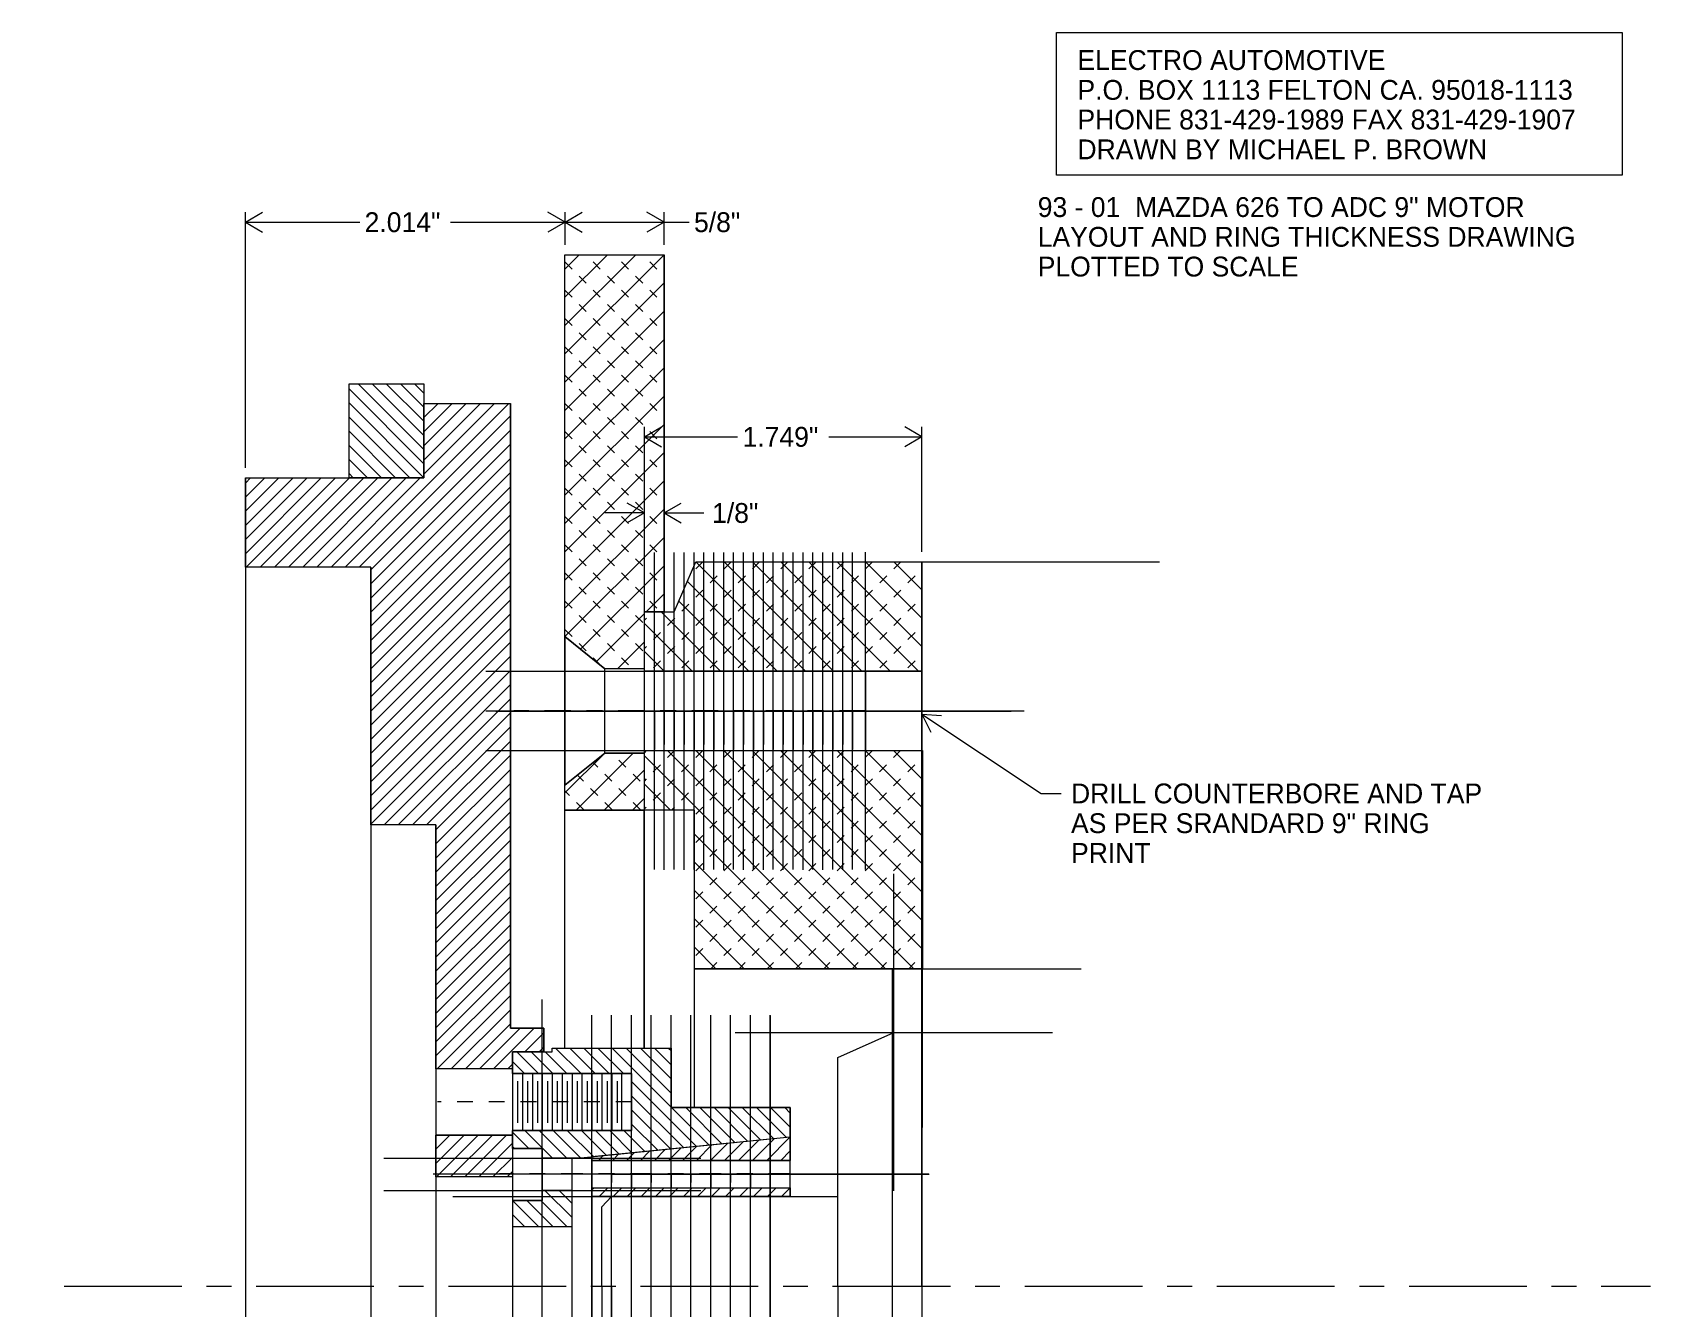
# Model space of a CAD drawing. Header units: inches. Extents: x 0 to 20, y 0 to 20.5.
# Drawn here: x 9.81 to 20.01, y 12.45 to 20.49 of the extents above; entities that cross this region are included whole.
import ezdxf

# ---------------------------------------------------------------- set-up
doc = ezdxf.new("R2010")
doc.units = ezdxf.units.IN
doc.header["$MEASUREMENT"] = 0
doc.header["$PDMODE"] = 2
doc.header["$PDSIZE"] = -2
doc.linetypes.add('CENTERD', pattern=[0.4844, 0.2969, -0.0625, 0.0625, -0.0625])
for name, color, linetype in [('ADC9', 7, 'Continuous'), ('BUSHING', 7, 'Continuous'), ('CNTRLINE', 7, 'Continuous'), ('DIMEN', 7, 'Continuous'), ('HUB', 7, 'Continuous'), ('PARTS', 7, 'Continuous'), ('PLATE', 7, 'Continuous'), ('RING9IN', 7, 'Continuous')]:
    doc.layers.add(name, color=color, linetype=linetype)
doc.styles.add('ENGINEER', font='', dxfattribs={"height": 0.125})
doc.styles.get('ENGINEER').set_extended_font_data('ENGINEER')
doc.dimstyles.new('DimStyle1', dxfattribs={"dimtxt": 0.125, "dimasz": 0.125, "dimexe": 0.063, "dimexo": 0.063, "dimgap": 0.063, "dimtad": 0, "dimtih": 1, "dimtoh": 1, "dimdec": 3, "dimzin": 4, "dimdsep": 46, "dimtxsty": 'ENGINEER', "dimcen": 0.09, "dimclrd": 93, "dimclre": 93, "dimclrt": 93, "dimadec": 3, "dimazin": 1, "dimtp": 0.002, "dimtfac": 1, "dimtdec": 4, "dimtofl": 0, "dimtmove": 0, "dimatfit": 3, "dimfxl": 0, "dimtolj": 1, "dimtzin": 0, "dimarcsym": 0})
doc.dimstyles.new('DimStyle2', dxfattribs={"dimtxt": 0.125, "dimasz": 0.125, "dimexe": 0.063, "dimexo": 0.063, "dimgap": 0.063, "dimtad": 0, "dimtih": 1, "dimtoh": 1, "dimzin": 4, "dimdsep": 46, "dimlunit": 5, "dimtxsty": 'ENGINEER', "dimcen": 0.09, "dimclrd": 93, "dimclre": 93, "dimclrt": 93, "dimazin": 1, "dimtp": 0.002, "dimtfac": 1, "dimtdec": 4, "dimtofl": 0, "dimtmove": 0, "dimatfit": 3, "dimfxl": 0, "dimtolj": 1, "dimtzin": 0, "dimarcsym": 0})

# ---------------------------------------------------------------- blocks, each defined once
blk = doc.blocks.new('LABEL')
at = {"layer": 'PARTS', "color": 93, "linetype": 'Continuous', "lineweight": 5}
for p, q in [((0, 0), (3.566, 0)), ((0, -0.9), (0, 0)), ((3.566, 0), (3.566, -0.9)), ((3.566, -0.9), (0, -0.9))]:
    blk.add_line(p, q, dxfattribs=at)
at = {"layer": 'PARTS', "color": 93, "linetype": 'Continuous', "lineweight": 5, "style": 'ENGINEER'}
for s, p in [('ELECTRO AUTOMOTIVE', (0.133, -0.237)), ('P.O. BOX 1113 FELTON CA. 95018-1113', (0.133, -0.425)), ('PHONE 831-429-1989 FAX 831-429-1907', (0.133, -0.612)), ('DRAWN BY MICHAEL P. BROWN', (0.133, -0.8))]:
    blk.add_text(s, height=0.125, dxfattribs=at).set_placement(p)
blk = doc.blocks.new('_D1')
at = {"layer": 'DIMEN', "color": 93, "linetype": 'Continuous', "lineweight": 0}
for p, q in [((11.149, 17.747), (11.149, 19.359)), ((11.149, 19.296), (11.257, 19.358)), ((11.149, 19.296), (11.257, 19.233)), ((11.149, 19.296), (11.869, 19.296)), ((12.442, 19.296), (13.163, 19.296)), ((13.163, 19.296), (13.054, 19.358)), ((13.163, 19.296), (13.054, 19.233)), ((13.163, 19.153), (13.163, 19.359))]:
    blk.add_line(p, q, dxfattribs=at)
at = {"layer": 'DIMEN', "color": 93, "linetype": 'Continuous', "lineweight": 0, "style": 'ENGINEER'}
blk.add_text('2.014"', height=0.125, dxfattribs=at).set_placement((11.9, 19.233))
blk = doc.blocks.new('_D2')
at = {"layer": 'DIMEN', "color": 93, "linetype": 'Continuous', "lineweight": 0}
for p, q in [((13.664, 16.903), (13.664, 18.006)), ((13.664, 17.943), (13.772, 18.005)), ((15.412, 17.943), (15.304, 18.005)), ((15.412, 17.218), (15.412, 18.006)), ((13.664, 17.943), (13.772, 17.88)), ((13.664, 17.943), (14.251, 17.943)), ((14.825, 17.943), (15.412, 17.943)), ((15.412, 17.943), (15.304, 17.88))]:
    blk.add_line(p, q, dxfattribs=at)
at = {"layer": 'DIMEN', "color": 93, "linetype": 'Continuous', "lineweight": 0, "style": 'ENGINEER'}
blk.add_text('1.749"', height=0.125, dxfattribs=at).set_placement((14.282, 17.88))
blk = doc.blocks.new('_D3')
at = {"layer": 'DIMEN', "color": 93, "linetype": 'Continuous', "lineweight": 0}
for p, q in [((13.163, 19.153), (13.163, 19.359)), ((13.163, 19.296), (13.271, 19.358)), ((13.163, 19.296), (13.271, 19.233)), ((13.163, 19.296), (13.945, 19.296)), ((13.788, 19.296), (13.679, 19.358)), ((13.788, 19.296), (13.679, 19.233)), ((13.788, 19.153), (13.788, 19.359))]:
    blk.add_line(p, q, dxfattribs=at)
at = {"layer": 'DIMEN', "color": 93, "linetype": 'Continuous', "lineweight": 0, "style": 'ENGINEER'}
blk.add_text('5/8"', height=0.125, dxfattribs=at).set_placement((13.976, 19.233))
blk = doc.blocks.new('_D4')
at = {"layer": 'DIMEN', "color": 93, "linetype": 'Continuous', "lineweight": 0}
for p, q in [((13.663, 17.463), (13.413, 17.463)), ((13.663, 17.463), (13.554, 17.525)), ((13.663, 17.463), (13.554, 17.4)), ((13.663, 16.903), (13.663, 17.526)), ((13.788, 16.903), (13.788, 17.526)), ((13.788, 17.463), (13.896, 17.525)), ((13.788, 17.463), (13.896, 17.4)), ((13.788, 17.463), (14.038, 17.463))]:
    blk.add_line(p, q, dxfattribs=at)
at = {"layer": 'DIMEN', "color": 93, "linetype": 'Continuous', "lineweight": 0, "style": 'ENGINEER'}
blk.add_text('1/8"', height=0.125, dxfattribs=at).set_placement((14.09, 17.4))

msp = doc.modelspace()

# ---------------------------------------------------------------- linework, layer by layer
at = {"layer": 'ADC9', "color": 93, "linetype": 'Continuous', "lineweight": 5}
for p, q in [((15.4122, 12.5901), (15.4122, 17.1551)), ((15.4122, 17.1551), (16.9103, 17.1551)), ((15.4122, 17.1551), (15.4122, 12.5901)), ((15.4165, 14.5901), (15.2255, 14.5901)), ((15.2255, 14.5901), (15.2255, 10.5901)), ((14.8835, 14.0301), (15.2355, 14.189)), ((14.8835, 12.5901), (14.8835, 14.0301)), ((13.3955, 13.09), (13.4555, 13.1538)), ((13.3955, 12.5901), (13.3955, 13.09)), ((13.4555, 13.1538), (14.8835, 13.1538)), ((13.4555, 12.5913), (13.4555, 13.1538)), ((13.3955, 12.5901), (13.3955, 12.0901)), ((13.4555, 12.5913), (13.4555, 12.0288)), ((14.8835, 12.5901), (14.8835, 11.1501)), ((15.4122, 12.5901), (15.4122, 8.0251))]:
    msp.add_line(p, q, dxfattribs=at)
at = {"layer": 'ADC9', "color": 93, "linetype": 'Continuous', "lineweight": 0}
for p in [(15.4165, 14.5901), (15.2355, 14.189), (13.4555, 13.1538)]:
    msp.add_point(p, dxfattribs=at)
at = {"layer": 'BUSHING', "color": 93, "linetype": 'Continuous', "lineweight": 5}
for p, q in [((13.3325, 13.4054), (14.5825, 13.5304)), ((14.5825, 13.1553), (14.5825, 13.5304)), ((13.3325, 13.4054), (13.3325, 12.5929)), ((13.3325, 13.3819), (14.5825, 13.3819)), ((13.3325, 13.21), (14.5825, 13.21)), ((13.3325, 13.1553), (14.5825, 13.1553)), ((13.3325, 12.5929), (13.3325, 11.7804))]:
    msp.add_line(p, q, dxfattribs=at)
at = {"layer": 'BUSHING', "color": 93, "linetype": 'Continuous', "lineweight": 0}
for p, q in [((13.9038, 13.3819), (13.9933, 13.4714)), ((13.9921, 13.3819), (14.0915, 13.4813)), ((14.0805, 13.3819), (14.1897, 13.4911)), ((14.1689, 13.3819), (14.2879, 13.5009)), ((14.2573, 13.3819), (14.3861, 13.5107)), ((14.3457, 13.3819), (14.4843, 13.5205)), ((14.4341, 13.3819), (14.5825, 13.5304)), ((13.3734, 13.3819), (13.404, 13.4125)), ((13.4618, 13.3819), (13.5022, 13.4223)), ((13.5502, 13.3819), (13.6004, 13.4321)), ((13.6386, 13.3819), (13.6986, 13.442)), ((13.727, 13.3819), (13.7969, 13.4518)), ((13.8154, 13.3819), (13.8951, 13.4616)), ((14.5225, 13.3819), (14.5825, 13.442)), ((13.3325, 13.1975), (13.3451, 13.21)), ((13.3788, 13.1553), (13.4335, 13.21)), ((13.4672, 13.1553), (13.5219, 13.21)), ((13.5556, 13.1553), (13.6103, 13.21)), ((13.644, 13.1553), (13.6986, 13.21)), ((13.7324, 13.1553), (13.787, 13.21)), ((13.8208, 13.1553), (13.8754, 13.21)), ((13.9091, 13.1553), (13.9638, 13.21)), ((13.9975, 13.1553), (14.0522, 13.21)), ((14.0859, 13.1553), (14.1406, 13.21)), ((14.1743, 13.1553), (14.229, 13.21)), ((14.2627, 13.1553), (14.3174, 13.21)), ((14.3511, 13.1553), (14.4058, 13.21)), ((14.4395, 13.1553), (14.4941, 13.21)), ((14.5279, 13.1553), (14.5825, 13.21))]:
    msp.add_line(p, q, dxfattribs=at)
at = {"layer": 'BUSHING', "color": 93, "linetype": 'CENTERD', "lineweight": 5, "ltscale": 0.021596}
for p, q in [((13.5814, 13.2969), (13.5814, 13.3833)), ((13.8314, 13.2969), (13.8314, 13.3833)), ((14.0814, 13.2969), (14.0814, 13.3833)), ((14.3314, 13.2969), (14.3314, 13.3833))]:
    msp.add_line(p, q, dxfattribs=at)
at = {"layer": 'BUSHING', "color": 93, "linetype": 'CENTERD', "lineweight": 5, "ltscale": 0.458249}
msp.add_line((14.5825, 13.2969), (12.7495, 13.2969), dxfattribs=at)
at = {"layer": 'BUSHING', "color": 93, "linetype": 'CENTERD', "lineweight": 5, "ltscale": 0.013675}
for p, q in [((13.4564, 13.2969), (13.4564, 13.3516)), ((13.4564, 13.2969), (13.4564, 13.2422)), ((13.7064, 13.2969), (13.7064, 13.3516)), ((13.7064, 13.2969), (13.7064, 13.2422)), ((13.9564, 13.2969), (13.9564, 13.3516)), ((13.9564, 13.2969), (13.9564, 13.2422)), ((14.2064, 13.2969), (14.2064, 13.3516)), ((14.2064, 13.2969), (14.2064, 13.2422)), ((14.4564, 13.2969), (14.4564, 13.3516)), ((14.4564, 13.2969), (14.4564, 13.2422))]:
    msp.add_line(p, q, dxfattribs=at)
at = {"layer": 'BUSHING', "color": 93, "linetype": 'CENTERD', "lineweight": 5, "ltscale": 0.021597}
for p, q in [((13.5814, 13.2969), (13.5814, 13.2105)), ((13.8314, 13.2969), (13.8314, 13.2105)), ((14.0814, 13.2969), (14.0814, 13.2105)), ((14.3314, 13.2969), (14.3314, 13.2105))]:
    msp.add_line(p, q, dxfattribs=at)
at = {"layer": 'BUSHING', "color": 93, "linetype": 'Continuous', "lineweight": 0}
for p in [(13.3314, 13.2969), (13.4564, 13.2969), (13.5814, 13.2969), (13.5814, 13.2969), (13.7064, 13.2969), (13.7064, 13.2969), (13.8314, 13.2969), (13.8314, 13.2969), (13.8314, 13.2969), (13.9564, 13.2969), (14.0814, 13.2969), (14.0814, 13.2969), (14.2064, 13.2969), (14.3314, 13.2969), (14.3314, 13.2969), (14.4564, 13.2969), (14.4579, 13.296), (14.4579, 13.296), (14.4579, 13.296), (14.4579, 13.296)]:
    msp.add_point(p, dxfattribs=at)
at = {"layer": 'CNTRLINE', "color": 93, "linetype": 'Continuous', "lineweight": 5}
for p, q in [((13.3325, 13.4054), (14.5825, 13.5304)), ((14.5825, 13.5304), (14.5825, 13.3819)), ((13.3325, 13.3819), (13.3325, 13.4054)), ((14.5825, 13.3819), (13.3325, 13.3819)), ((13.3325, 13.1553), (13.3325, 13.21)), ((13.3325, 13.21), (14.5825, 13.21)), ((14.5825, 13.21), (14.5825, 13.1553)), ((14.5825, 13.1553), (13.3325, 13.1553))]:
    msp.add_line(p, q, dxfattribs=at)
at = {"layer": 'CNTRLINE', "color": 93, "linetype": 'CENTERD', "lineweight": 0, "ltscale": 2.5}
msp.add_line((10.0057, 12.5901), (20.0057, 12.5901), dxfattribs=at)
at = {"layer": 'DIMEN', "color": 93, "linetype": 'Continuous', "lineweight": 0}
for p, q in [((15.4122, 16.1937), (16.1644, 15.6949)), ((15.4122, 16.1937), (15.537, 16.186)), ((15.4122, 16.1937), (15.4679, 16.0818)), ((16.1644, 15.6949), (16.2894, 15.6949))]:
    msp.add_line(p, q, dxfattribs=at)
at = {"layer": 'HUB', "color": 93, "linetype": 'Continuous', "lineweight": 0}
for p, q in [((13.0825, 14.0666), (13.0825, 14.0901)), ((13.0825, 14.0901), (13.8325, 14.0901)), ((13.0825, 14.0666), (13.0825, 14.0901)), ((13.0825, 14.0901), (13.8325, 14.0901)), ((13.1034, 14.0901), (13.2639, 13.9296)), ((13.1925, 14.0901), (13.353, 13.9296)), ((13.2816, 14.0901), (13.4421, 13.9296)), ((13.3707, 14.0901), (13.5312, 13.9296)), ((13.4598, 14.0901), (13.8325, 13.7173)), ((13.5489, 14.0901), (13.8325, 13.8064)), ((13.638, 14.0901), (13.8325, 13.8955)), ((13.7271, 14.0901), (13.8325, 13.9846)), ((13.8162, 14.0901), (13.8325, 14.0737)), ((13.8325, 13.7151), (13.8325, 14.0901)), ((13.8325, 14.0901), (13.8325, 13.7151)), ((12.8325, 14.0666), (12.8325, 11.1136)), ((12.8325, 14.0666), (13.0825, 14.0666)), ((12.8325, 13.9296), (12.8325, 14.0666)), ((12.8325, 14.0666), (13.0825, 14.0666)), ((12.8325, 14.0046), (12.9075, 13.9296)), ((12.8596, 14.0666), (12.9966, 13.9296)), ((12.9487, 14.0666), (13.0857, 13.9296)), ((13.0378, 14.0666), (13.1748, 13.9296)), ((12.8325, 13.9296), (13.5825, 13.9296)), ((13.5825, 13.9296), (12.8325, 13.9296)), ((12.8635, 13.8805), (12.8635, 13.6197)), ((12.895, 13.9296), (12.895, 13.5706)), ((12.9263, 13.8805), (12.9263, 13.6197)), ((12.9575, 13.9296), (12.9575, 13.5706)), ((12.989, 13.8805), (12.989, 13.6197)), ((13.02, 13.9296), (13.02, 13.5706)), ((13.0518, 13.8805), (13.0518, 13.6197)), ((13.0825, 13.9296), (13.0825, 13.5706)), ((13.1145, 13.8805), (13.1145, 13.6197)), ((13.145, 13.9296), (13.145, 13.5706)), ((13.1773, 13.8805), (13.1773, 13.6197)), ((13.2075, 13.9296), (13.2075, 13.5706)), ((13.24, 13.8805), (13.24, 13.6197)), ((13.27, 13.9296), (13.27, 13.5706)), ((13.3028, 13.8805), (13.3028, 13.6197)), ((13.3325, 13.9296), (13.3325, 13.5706)), ((13.3655, 13.8805), (13.3655, 13.6197)), ((13.395, 13.9296), (13.395, 13.5706)), ((13.4283, 13.8805), (13.4283, 13.6197)), ((13.4575, 13.9296), (13.4575, 13.5706)), ((13.491, 13.8805), (13.491, 13.6197)), ((13.52, 13.9296), (13.52, 13.5706)), ((13.5825, 13.9296), (13.5825, 13.5706)), ((13.5825, 13.5706), (13.5825, 13.9296)), ((13.5825, 13.8782), (13.9922, 13.4685)), ((13.5825, 13.7891), (13.9112, 13.4604)), ((13.5825, 13.7), (13.8302, 13.4523)), ((14.5825, 13.7151), (13.8325, 13.7151)), ((13.8325, 13.7151), (14.5825, 13.7151)), ((13.8348, 13.7151), (14.0732, 13.4766)), ((13.9239, 13.7151), (14.1542, 13.4847)), ((14.013, 13.7151), (14.2352, 13.4928)), ((14.1021, 13.7151), (14.3162, 13.5009)), ((14.1912, 13.7151), (14.3972, 13.509)), ((14.2803, 13.7151), (14.4782, 13.5171)), ((14.3694, 13.7151), (14.5592, 13.5252)), ((14.4585, 13.7151), (14.5825, 13.591)), ((14.5476, 13.7151), (14.5825, 13.6801)), ((14.5825, 13.5276), (14.5825, 13.7151)), ((14.5825, 13.7151), (14.5825, 13.5276)), ((13.5825, 13.5706), (12.8325, 13.5706)), ((12.8325, 13.4571), (12.8325, 13.5706)), ((12.8325, 13.5706), (13.5825, 13.5706)), ((12.9101, 13.5706), (13.0851, 13.3956)), ((12.9992, 13.5706), (13.1742, 13.3956)), ((13.0883, 13.5706), (13.2633, 13.3956)), ((13.1774, 13.5706), (13.3443, 13.4037)), ((13.2665, 13.5706), (13.4253, 13.4118)), ((13.3556, 13.5706), (13.5063, 13.4199)), ((13.4447, 13.5706), (13.5872, 13.428)), ((13.5338, 13.5706), (13.6682, 13.4361)), ((13.5825, 13.611), (13.7492, 13.4442)), ((12.8325, 13.5591), (12.9345, 13.4571)), ((12.8325, 13.47), (12.8455, 13.4571)), ((14.5825, 13.5276), (13.2633, 13.3956)), ((14.5825, 13.5276), (13.2633, 13.3956)), ((13.02, 13.4571), (12.8325, 13.4571)), ((13.02, 13.3956), (13.02, 13.4571)), ((13.2633, 13.3956), (13.02, 13.3956)), ((13.2075, 11.7901), (13.2075, 13.3956)), ((13.2075, 13.1925), (13.02, 13.1925)), ((13.02, 13.1925), (13.02, 13.1291)), ((13.0363, 13.1925), (13.2075, 13.0214)), ((13.1254, 13.1925), (13.2075, 13.1105)), ((13.2075, 12.9651), (13.2075, 13.1925)), ((12.8325, 13.1291), (12.8325, 12.9651)), ((13.02, 13.1291), (12.8325, 13.1291)), ((12.8325, 13.1291), (12.9965, 12.9651)), ((12.9216, 13.1291), (13.0856, 12.9651)), ((13.0107, 13.1291), (13.1747, 12.9651)), ((12.8325, 13.04), (12.9074, 12.9651)), ((12.8325, 12.9651), (13.2075, 12.9651)), ((12.8325, 12.9651), (13.2075, 12.9651))]:
    msp.add_line(p, q, dxfattribs=at)
at = {"layer": 'HUB', "color": 93, "linetype": 'CENTERD', "lineweight": 0, "ltscale": 0.305782}
msp.add_line((13.5825, 13.7501), (12.3594, 13.7501), dxfattribs=at)
at = {"layer": 'HUB', "color": 93, "linetype": 'Continuous', "lineweight": 5}
for p, q in [((12.8325, 13.4571), (13.02, 13.4571)), ((13.02, 13.4571), (13.02, 13.1301)), ((13.02, 13.3956), (13.2633, 13.3956)), ((13.02, 13.1925), (13.2075, 13.1925)), ((12.8325, 13.1291), (13.02, 13.1291))]:
    msp.add_line(p, q, dxfattribs=at)
at = {"layer": 'HUB', "color": 93, "linetype": 'Continuous', "lineweight": 0}
for p in [(13.02, 13.3956), (13.02, 13.1925)]:
    msp.add_point(p, dxfattribs=at)
at = {"layer": 'PARTS', "color": 93, "linetype": 'Continuous', "lineweight": 0}
for p, q in [((11.8015, 17.6841), (11.8015, 18.2776)), ((11.8015, 18.2776), (12.2735, 18.2776)), ((11.8015, 17.6841), (11.8015, 18.2776)), ((11.8015, 18.2776), (12.2735, 18.2776)), ((11.8582, 18.2776), (12.2735, 17.8623)), ((11.9473, 18.2776), (12.2735, 17.9514)), ((12.0364, 18.2776), (12.2735, 18.0405)), ((12.1255, 18.2776), (12.2735, 18.1295)), ((12.2146, 18.2776), (12.2735, 18.2186)), ((12.2735, 18.2776), (12.2735, 17.6841)), ((12.2735, 18.2776), (12.2735, 17.6841)), ((11.8015, 18.2452), (12.2735, 17.7732)), ((11.7771, 17.1216), (12.8081, 18.1526)), ((11.8015, 18.1561), (12.2735, 17.6841)), ((11.8015, 18.067), (12.1844, 17.6841)), ((11.8662, 17.1216), (12.8185, 18.0739)), ((12.2735, 18.1526), (12.8185, 18.1526)), ((12.2735, 18.1526), (12.8185, 18.1526)), ((12.2735, 17.6841), (12.2735, 18.1526)), ((12.2735, 17.7071), (12.719, 18.1526)), ((12.2735, 17.7962), (12.6299, 18.1526)), ((12.2735, 17.8853), (12.5408, 18.1526)), ((12.2735, 17.9744), (12.4517, 18.1526)), ((12.2735, 18.0635), (12.3626, 18.1526)), ((12.8185, 14.2151), (12.8185, 18.1526)), ((12.8185, 18.1526), (12.8185, 14.2151)), ((11.8015, 17.9779), (12.0953, 17.6841)), ((11.9385, 17.1048), (12.8185, 17.9848)), ((11.8015, 17.8888), (12.0062, 17.6841)), ((11.9385, 17.0157), (12.8185, 17.8957)), ((11.8015, 17.7997), (11.9171, 17.6841)), ((11.9385, 16.9266), (12.8185, 17.8066)), ((11.1485, 17.6841), (11.1485, 7.4961)), ((11.1485, 17.6841), (11.8015, 17.6841)), ((11.1485, 17.1216), (11.1485, 17.6841)), ((11.1485, 17.6841), (12.2735, 17.6841)), ((11.1485, 17.2058), (11.6268, 17.6841)), ((11.1485, 17.2949), (11.5377, 17.6841)), ((11.1485, 17.384), (11.4486, 17.6841)), ((11.1485, 17.473), (11.3596, 17.6841)), ((11.1485, 17.5621), (11.2705, 17.6841)), ((11.1485, 17.6512), (11.1814, 17.6841)), ((11.1534, 17.1216), (11.7159, 17.6841)), ((11.2425, 17.1216), (11.805, 17.6841)), ((11.3316, 17.1216), (11.8941, 17.6841)), ((11.4207, 17.1216), (11.9832, 17.6841)), ((11.5098, 17.1216), (12.0723, 17.6841)), ((11.5989, 17.1216), (12.1614, 17.6841)), ((11.688, 17.1216), (12.2505, 17.6841)), ((11.8015, 17.7106), (11.8281, 17.6841)), ((11.8015, 17.6841), (12.2735, 17.6841)), ((12.2735, 17.6841), (11.8015, 17.6841)), ((11.9385, 16.8375), (12.8185, 17.7175)), ((11.9385, 16.7484), (12.8185, 17.6284)), ((11.9385, 16.6593), (12.8185, 17.5393)), ((11.9385, 16.5702), (12.8185, 17.4502)), ((11.9385, 16.4811), (12.8185, 17.3611)), ((11.9385, 16.392), (12.8185, 17.272)), ((11.9385, 16.3029), (12.8185, 17.1829)), ((11.9385, 17.1216), (11.1485, 17.1216)), ((11.9385, 17.1216), (11.1485, 17.1216)), ((11.9385, 17.1216), (11.9385, 8.0586)), ((11.9385, 15.4966), (11.9385, 17.1216)), ((11.9385, 16.2139), (12.8185, 17.0939)), ((11.9385, 16.1248), (12.8185, 17.0048)), ((11.9385, 16.0357), (12.8185, 16.9157)), ((11.9385, 15.9466), (12.8185, 16.8266)), ((11.9385, 15.8575), (12.8185, 16.7375)), ((11.9385, 15.7684), (12.8185, 16.6484)), ((11.9385, 15.6793), (12.8185, 16.5593)), ((11.9385, 15.5902), (12.8185, 16.4702)), ((11.9385, 15.5011), (12.8185, 16.3811)), ((12.0231, 15.4966), (12.8185, 16.292)), ((12.1122, 15.4966), (12.8185, 16.2029)), ((12.2013, 15.4966), (12.8185, 16.1138)), ((12.2904, 15.4966), (12.8185, 16.0247)), ((12.3485, 15.4656), (12.8185, 15.9356)), ((12.3485, 15.3765), (12.8185, 15.8465)), ((12.3485, 15.2874), (12.8185, 15.7574)), ((12.3485, 15.1983), (12.8185, 15.6683)), ((12.3485, 15.1092), (12.8185, 15.5792)), ((12.3485, 15.4966), (11.9385, 15.4966)), ((12.3485, 15.4966), (11.9385, 15.4966)), ((12.3485, 15.4966), (12.3485, 9.6836)), ((12.3485, 13.9591), (12.3485, 15.4966)), ((12.3485, 15.0201), (12.8185, 15.4901)), ((12.3485, 14.931), (12.8185, 15.401)), ((12.3485, 14.8419), (12.8185, 15.3119)), ((12.3485, 14.7528), (12.8185, 15.2228)), ((12.3485, 14.6638), (12.8185, 15.1338)), ((12.3485, 14.5747), (12.8185, 15.0447)), ((12.3485, 14.4856), (12.8185, 14.9556)), ((12.3485, 14.3965), (12.8185, 14.8665)), ((12.3485, 14.3074), (12.8185, 14.7774)), ((12.3485, 14.2183), (12.8185, 14.6883)), ((12.3485, 14.1292), (12.8185, 14.5992)), ((12.3485, 14.0401), (12.8185, 14.5101)), ((12.3566, 13.9591), (12.8185, 14.421)), ((12.4457, 13.9591), (12.8185, 14.3319)), ((12.5348, 13.9591), (12.8185, 14.2428)), ((12.6239, 13.9591), (12.8799, 14.2151)), ((12.713, 13.9591), (12.969, 14.2151)), ((13.0285, 14.2151), (12.8185, 14.2151)), ((12.8185, 14.2151), (13.0285, 14.2151)), ((12.9101, 14.0671), (13.0285, 14.1855)), ((13.0285, 14.0671), (13.0285, 14.2151)), ((13.0285, 14.2151), (13.0285, 14.0671)), ((12.9992, 14.0671), (13.0285, 14.0964)), ((12.8021, 13.9591), (12.8315, 13.9885)), ((12.8315, 14.0671), (12.8315, 11.1131)), ((12.8315, 14.0671), (13.0285, 14.0671)), ((13.0285, 14.0671), (12.8315, 14.0671)), ((12.8315, 14.0671), (12.8315, 13.9591)), ((12.8315, 13.9591), (12.3485, 13.9591)), ((12.8315, 13.9591), (12.3485, 13.9591)), ((12.8315, 13.5411), (12.3485, 13.5411)), ((12.3485, 13.5411), (12.8315, 13.5411)), ((12.3485, 13.2776), (12.3485, 13.5411)), ((12.3485, 13.3629), (12.5267, 13.5411)), ((12.3485, 13.452), (12.4376, 13.5411)), ((12.3523, 13.2776), (12.6158, 13.5411)), ((12.4414, 13.2776), (12.7049, 13.5411)), ((12.5305, 13.2776), (12.794, 13.5411)), ((12.6196, 13.2776), (12.8315, 13.4895)), ((12.8315, 13.5411), (12.8315, 13.2776)), ((12.7087, 13.2776), (12.8315, 13.4004)), ((12.8315, 13.2776), (12.3485, 13.2776)), ((12.8315, 13.2776), (12.3485, 13.2776)), ((12.7978, 13.2776), (12.8315, 13.3113))]:
    msp.add_line(p, q, dxfattribs=at)
at = {"layer": 'PLATE', "color": 93, "linetype": 'Continuous', "lineweight": 0}
for p, q in [((13.1625, 19.0901), (13.7875, 19.0901)), ((13.1625, 14.0901), (13.1625, 19.0901)), ((13.1625, 16.6836), (13.1625, 19.0901)), ((13.1625, 19.0901), (13.7875, 19.0901)), ((13.1625, 18.4655), (13.7871, 19.0901)), ((13.1625, 18.6437), (13.6089, 19.0901)), ((13.1625, 18.8219), (13.4307, 19.0901)), ((13.1625, 19.0001), (13.2525, 19.0901)), ((13.2953, 19.0901), (13.2962, 19.0891)), ((13.4734, 19.0901), (13.4744, 19.0891)), ((13.6516, 19.0901), (13.6526, 19.0891)), ((13.7875, 16.8401), (13.7875, 19.0901)), ((13.7875, 19.0901), (13.7875, 16.8401)), ((13.1625, 19.0446), (13.2071, 19.0001)), ((13.3407, 19.0446), (13.3853, 19.0001)), ((13.5189, 19.0446), (13.5635, 19.0001)), ((13.6971, 19.0446), (13.7417, 19.0001)), ((13.1625, 18.2873), (13.7875, 18.9123)), ((13.2516, 18.9555), (13.2962, 18.911)), ((13.4298, 18.9555), (13.4744, 18.911)), ((13.608, 18.9555), (13.6526, 18.911)), ((13.7862, 18.9555), (13.7875, 18.9542)), ((13.1625, 18.8664), (13.2071, 18.8219)), ((13.2516, 18.7773), (13.2962, 18.7328)), ((13.3407, 18.8664), (13.3853, 18.8219)), ((13.4298, 18.7773), (13.4744, 18.7328)), ((13.5189, 18.8664), (13.5635, 18.8219)), ((13.608, 18.7773), (13.6526, 18.7328)), ((13.6971, 18.8664), (13.7417, 18.8219)), ((13.7862, 18.7773), (13.7875, 18.776)), ((13.1625, 18.1091), (13.7875, 18.7341)), ((13.1625, 18.6882), (13.2071, 18.6437)), ((13.3407, 18.6882), (13.3853, 18.6437)), ((13.5189, 18.6882), (13.5635, 18.6437)), ((13.6971, 18.6882), (13.7417, 18.6437)), ((13.2516, 18.5991), (13.2962, 18.5546)), ((13.4298, 18.5991), (13.4744, 18.5546)), ((13.608, 18.5991), (13.6526, 18.5546)), ((13.7862, 18.5991), (13.7875, 18.5978)), ((13.1625, 17.9309), (13.7875, 18.5559)), ((13.1625, 18.51), (13.2071, 18.4655)), ((13.3407, 18.51), (13.3853, 18.4655)), ((13.5189, 18.51), (13.5635, 18.4655)), ((13.6971, 18.51), (13.7417, 18.4655)), ((13.1625, 17.7527), (13.7875, 18.3777)), ((13.2516, 18.4209), (13.2962, 18.3764)), ((13.4298, 18.4209), (13.4744, 18.3764)), ((13.608, 18.4209), (13.6526, 18.3764)), ((13.7862, 18.4209), (13.7875, 18.4196)), ((13.1625, 18.3318), (13.2071, 18.2873)), ((13.3407, 18.3318), (13.3853, 18.2873)), ((13.5189, 18.3318), (13.5635, 18.2873)), ((13.6971, 18.3318), (13.7417, 18.2873)), ((13.1625, 17.5745), (13.7875, 18.1995)), ((13.2516, 18.2427), (13.2962, 18.1982)), ((13.4298, 18.2427), (13.4744, 18.1982)), ((13.608, 18.2427), (13.6526, 18.1982)), ((13.7862, 18.2427), (13.7875, 18.2414)), ((13.1625, 18.1536), (13.2071, 18.1091)), ((13.2516, 18.0646), (13.2962, 18.02)), ((13.3407, 18.1536), (13.3853, 18.1091)), ((13.4298, 18.0646), (13.4744, 18.02)), ((13.5189, 18.1536), (13.5635, 18.1091)), ((13.608, 18.0646), (13.6526, 18.02)), ((13.6971, 18.1536), (13.7417, 18.1091)), ((13.7862, 18.0646), (13.7875, 18.0632)), ((13.1625, 17.3963), (13.7875, 18.0213)), ((13.1625, 17.9755), (13.2071, 17.9309)), ((13.3407, 17.9755), (13.3853, 17.9309)), ((13.5189, 17.9755), (13.5635, 17.9309)), ((13.6971, 17.9755), (13.7417, 17.9309)), ((13.2516, 17.8864), (13.2962, 17.8418)), ((13.4298, 17.8864), (13.4744, 17.8418)), ((13.608, 17.8864), (13.6526, 17.8418)), ((13.7862, 17.8864), (13.7875, 17.885)), ((13.1625, 17.2181), (13.7875, 17.8431)), ((13.1625, 17.7973), (13.2071, 17.7527)), ((13.3407, 17.7973), (13.3853, 17.7527)), ((13.5189, 17.7973), (13.5635, 17.7527)), ((13.6971, 17.7973), (13.7417, 17.7527)), ((13.1625, 17.04), (13.7875, 17.665)), ((13.2516, 17.7082), (13.2962, 17.6636)), ((13.4298, 17.7082), (13.4744, 17.6636)), ((13.608, 17.7082), (13.6526, 17.6636)), ((13.7862, 17.7082), (13.7875, 17.7068)), ((13.1625, 17.6191), (13.2071, 17.5745)), ((13.3407, 17.6191), (13.3853, 17.5745)), ((13.5189, 17.6191), (13.5635, 17.5745)), ((13.6971, 17.6191), (13.7417, 17.5745)), ((13.1625, 16.8618), (13.7875, 17.4868)), ((13.2516, 17.53), (13.2962, 17.4854)), ((13.4298, 17.53), (13.4744, 17.4854)), ((13.608, 17.53), (13.6526, 17.4854)), ((13.7862, 17.53), (13.7875, 17.5286)), ((13.1625, 17.4409), (13.2071, 17.3963)), ((13.2516, 17.3518), (13.2962, 17.3072)), ((13.3407, 17.4409), (13.3853, 17.3963)), ((13.4298, 17.3518), (13.4744, 17.3072)), ((13.5189, 17.4409), (13.5635, 17.3963)), ((13.608, 17.3518), (13.6526, 17.3072)), ((13.6971, 17.4409), (13.7417, 17.3963)), ((13.7862, 17.3518), (13.7875, 17.3505)), ((13.1625, 16.6836), (13.7875, 17.3086)), ((13.1625, 17.2627), (13.2071, 17.2181)), ((13.3407, 17.2627), (13.3853, 17.2181)), ((13.5189, 17.2627), (13.5635, 17.2181)), ((13.6971, 17.2627), (13.7417, 17.2181)), ((13.2516, 17.1736), (13.2962, 17.1291)), ((13.4298, 17.1736), (13.4744, 17.1291)), ((13.608, 17.1736), (13.6526, 17.1291)), ((13.7862, 17.1736), (13.7875, 17.1723)), ((13.1625, 17.0845), (13.2071, 17.04)), ((13.2611, 16.6039), (13.7875, 17.1304)), ((13.3407, 17.0845), (13.3853, 17.04)), ((13.5189, 17.0845), (13.5635, 17.04)), ((13.6971, 17.0845), (13.7417, 17.04)), ((13.2516, 16.9954), (13.2962, 16.9509)), ((13.4298, 16.9954), (13.4744, 16.9509)), ((13.608, 16.9954), (13.6526, 16.9509)), ((13.6754, 16.8401), (13.7875, 16.9522)), ((13.7862, 16.9954), (13.7875, 16.9941)), ((13.1625, 16.9063), (13.2071, 16.8618)), ((13.3407, 16.9063), (13.3853, 16.8618)), ((13.5189, 16.9063), (13.5635, 16.8618)), ((13.7875, 16.8401), (13.6625, 16.8401)), ((13.6625, 16.8401), (13.6625, 15.5901)), ((13.7875, 16.8401), (13.6625, 16.8401)), ((13.6625, 16.8401), (13.6625, 16.4807)), ((13.6971, 16.9063), (13.7417, 16.8618)), ((13.1625, 16.7281), (13.2071, 16.6836)), ((13.2516, 16.8172), (13.2962, 16.7727)), ((13.3407, 16.7281), (13.3853, 16.6836)), ((13.3596, 16.5243), (13.6625, 16.8272)), ((13.4298, 16.8172), (13.4744, 16.7727)), ((13.5189, 16.7281), (13.5635, 16.6836)), ((13.608, 16.8172), (13.6526, 16.7727)), ((13.4135, 16.4807), (13.1625, 16.6836)), ((13.2516, 16.639), (13.2962, 16.5945)), ((13.4298, 16.639), (13.4744, 16.5945)), ((13.4942, 16.4807), (13.6625, 16.649)), ((13.608, 16.639), (13.6526, 16.5945)), ((13.3407, 16.5499), (13.3853, 16.5054)), ((13.5189, 16.5499), (13.5635, 16.5054)), ((13.6625, 16.4807), (13.4135, 16.4807)), ((13.1625, 15.7466), (13.4135, 15.9495)), ((13.1625, 15.6985), (13.4135, 15.9495)), ((13.2323, 15.5901), (13.5917, 15.9495)), ((13.4135, 15.9495), (13.6625, 15.9495)), ((13.6625, 15.9495), (13.6625, 15.5901)), ((13.3396, 15.8897), (13.369, 15.8604)), ((13.4105, 15.5901), (13.6625, 15.8421)), ((13.4135, 15.8158), (13.4581, 15.7713)), ((13.5026, 15.9049), (13.5472, 15.8604)), ((13.5917, 15.8158), (13.6363, 15.7713)), ((13.1625, 15.5901), (13.1625, 15.7466)), ((13.1625, 15.7104), (13.1908, 15.6822)), ((13.2411, 15.8101), (13.2799, 15.7713)), ((13.3244, 15.7267), (13.369, 15.6822)), ((13.5026, 15.7267), (13.5472, 15.6822)), ((13.2353, 15.6376), (13.2799, 15.5931)), ((13.4135, 15.6376), (13.4581, 15.5931)), ((13.5887, 15.5901), (13.6625, 15.6639)), ((13.5917, 15.6376), (13.6363, 15.5931)), ((13.1625, 15.5901), (13.6625, 15.5901)), ((13.6625, 15.5901), (13.1625, 15.5901)), ((13.6625, 14.0901), (13.6625, 15.5901))]:
    msp.add_line(p, q, dxfattribs=at)
at = {"layer": 'PLATE', "color": 93, "linetype": 'Continuous', "lineweight": 5}
for p, q in [((13.1625, 16.6836), (13.1625, 15.7466)), ((13.1625, 16.6836), (13.4135, 16.4807)), ((13.4135, 15.9495), (13.4135, 16.4807)), ((13.6625, 16.4807), (13.4135, 16.4807)), ((13.4135, 15.9495), (13.1625, 15.7466)), ((13.6625, 15.9495), (13.4135, 15.9495))]:
    msp.add_line(p, q, dxfattribs=at)
at = {"layer": 'RING9IN', "color": 93, "linetype": 'Continuous', "lineweight": 5}
for p, q in [((13.851, 16.8401), (13.988, 17.1551)), ((13.988, 17.1551), (15.4122, 17.1551)), ((13.6635, 16.8401), (13.851, 16.8401)), ((13.6635, 14.0901), (13.6635, 16.8401)), ((13.6631, 16.4651), (15.4122, 16.4651)), ((13.726, 16.2144), (13.726, 16.465)), ((13.7885, 16.2144), (13.7885, 16.4254)), ((13.851, 16.2144), (13.851, 16.465)), ((13.9135, 16.2144), (13.9135, 16.4254)), ((13.976, 16.2144), (13.976, 16.465)), ((14.0385, 16.2144), (14.0385, 16.4254)), ((14.101, 16.2144), (14.101, 16.465)), ((14.1635, 16.2144), (14.1635, 16.4254)), ((14.226, 16.2144), (14.226, 16.465)), ((14.2885, 16.2144), (14.2885, 16.4254)), ((14.3509, 16.2144), (14.3509, 16.465)), ((14.4134, 16.2144), (14.4134, 16.4254)), ((14.4759, 16.2144), (14.4759, 16.465)), ((14.5384, 16.2144), (14.5384, 16.4254)), ((14.6009, 16.2144), (14.6009, 16.465)), ((14.6634, 16.2144), (14.6634, 16.4254)), ((14.7259, 16.2144), (14.7259, 16.465)), ((14.7884, 16.2144), (14.7884, 16.4254)), ((14.8509, 16.2144), (14.8509, 16.465)), ((14.9134, 16.2144), (14.9134, 16.4254)), ((14.9759, 16.2144), (14.9759, 16.465)), ((15.0569, 16.4651), (15.0569, 15.9651)), ((13.726, 16.2144), (13.726, 15.9726)), ((13.7885, 16.2134), (13.7885, 16.0024)), ((13.851, 16.2144), (13.851, 15.9726)), ((13.9135, 16.2134), (13.9135, 16.0024)), ((13.976, 16.2144), (13.976, 15.9726)), ((14.0385, 16.2134), (14.0385, 16.0024)), ((14.101, 16.2144), (14.101, 15.9726)), ((14.1635, 16.2134), (14.1635, 16.0024)), ((14.226, 16.2144), (14.226, 15.9726)), ((14.2885, 16.2134), (14.2885, 16.0024)), ((14.3509, 16.2144), (14.3509, 15.9726)), ((14.4134, 16.2134), (14.4134, 16.0024)), ((14.4759, 16.2144), (14.4759, 15.9726)), ((14.5384, 16.2134), (14.5384, 16.0024)), ((14.6009, 16.2144), (14.6009, 15.9726)), ((14.6634, 16.2134), (14.6634, 16.0024)), ((14.7259, 16.2144), (14.7259, 15.9726)), ((14.7884, 16.2134), (14.7884, 16.0024)), ((14.8509, 16.2144), (14.8509, 15.9726)), ((14.9134, 16.2134), (14.9134, 16.0024)), ((14.9759, 16.2144), (14.9759, 15.9726)), ((13.663, 15.9651), (15.4122, 15.9651)), ((13.9781, 15.5901), (13.6635, 15.5901)), ((13.9781, 14.5901), (15.2255, 14.5901))]:
    msp.add_line(p, q, dxfattribs=at)
at = {"layer": 'RING9IN', "color": 93, "linetype": 'Continuous', "lineweight": 0}
for p, q in [((13.851, 16.8401), (13.988, 17.1551)), ((13.988, 17.1551), (15.4122, 17.1551)), ((13.988, 17.1551), (14.678, 16.4651)), ((14.0326, 17.1551), (13.988, 17.1105)), ((14.1662, 17.1551), (14.8562, 16.4651)), ((14.2108, 17.1551), (14.1662, 17.1105)), ((14.3444, 17.1551), (15.0344, 16.4651)), ((14.389, 17.1551), (14.3444, 17.1105)), ((14.5226, 17.1551), (15.2126, 16.4651)), ((14.5672, 17.1551), (14.5226, 17.1105)), ((14.7008, 17.1551), (15.3908, 16.4651)), ((14.7454, 17.1551), (14.7008, 17.1105)), ((14.879, 17.1551), (15.4122, 16.6219)), ((14.9235, 17.1551), (14.879, 17.1105)), ((15.0572, 17.1551), (15.4122, 16.8001)), ((15.1017, 17.1551), (15.0572, 17.1105)), ((15.2354, 17.1551), (15.4122, 16.9782)), ((15.2799, 17.1551), (15.2354, 17.1105)), ((15.4122, 17.1551), (15.4122, 16.4651)), ((14.1217, 17.066), (14.0771, 17.0214)), ((14.2999, 17.066), (14.2553, 17.0214)), ((14.4781, 17.066), (14.4335, 17.0214)), ((14.6563, 17.066), (14.6117, 17.0214)), ((14.8345, 17.066), (14.7899, 17.0214)), ((15.0126, 17.066), (14.9681, 17.0214)), ((15.1908, 17.066), (15.1463, 17.0214)), ((15.369, 17.066), (15.3245, 17.0214)), ((13.934, 17.0309), (14.4999, 16.4651)), ((14.0326, 16.9769), (13.988, 16.9323)), ((14.2108, 16.9769), (14.1662, 16.9323)), ((14.389, 16.9769), (14.3444, 16.9323)), ((14.5672, 16.9769), (14.5226, 16.9323)), ((14.7454, 16.9769), (14.7008, 16.9323)), ((14.9235, 16.9769), (14.879, 16.9323)), ((15.1017, 16.9769), (15.0572, 16.9323)), ((15.2799, 16.9769), (15.2354, 16.9323)), ((13.6635, 16.4651), (13.6635, 16.8401)), ((13.6635, 16.8401), (13.851, 16.8401)), ((13.7685, 16.8401), (14.1435, 16.4651)), ((13.88, 16.9067), (14.3217, 16.4651)), ((13.9435, 16.8878), (13.8989, 16.8432)), ((14.1217, 16.8878), (14.0771, 16.8432)), ((14.2999, 16.8878), (14.2553, 16.8432)), ((14.4781, 16.8878), (14.4335, 16.8432)), ((14.6563, 16.8878), (14.6117, 16.8432)), ((14.8345, 16.8878), (14.7899, 16.8432)), ((15.0126, 16.8878), (14.9681, 16.8432)), ((15.1908, 16.8878), (15.1463, 16.8432)), ((15.369, 16.8878), (15.3245, 16.8432)), ((13.6762, 16.7987), (13.6635, 16.786)), ((13.6635, 16.7668), (13.9653, 16.4651)), ((13.8544, 16.7987), (13.8099, 16.7541)), ((14.0326, 16.7987), (13.988, 16.7541)), ((14.2108, 16.7987), (14.1662, 16.7541)), ((14.389, 16.7987), (14.3444, 16.7541)), ((14.5672, 16.7987), (14.5226, 16.7541)), ((14.7454, 16.7987), (14.7008, 16.7541)), ((14.9235, 16.7987), (14.879, 16.7541)), ((15.1017, 16.7987), (15.0572, 16.7541)), ((15.2799, 16.7987), (15.2354, 16.7541)), ((13.7653, 16.7096), (13.7208, 16.665)), ((13.9435, 16.7096), (13.8989, 16.665)), ((14.1217, 16.7096), (14.0771, 16.665)), ((14.2999, 16.7096), (14.2553, 16.665)), ((14.4781, 16.7096), (14.4335, 16.665)), ((14.6563, 16.7096), (14.6117, 16.665)), ((14.8345, 16.7096), (14.7899, 16.665)), ((15.0126, 16.7096), (14.9681, 16.665)), ((15.1908, 16.7096), (15.1463, 16.665)), ((15.369, 16.7096), (15.3245, 16.665)), ((13.6762, 16.6205), (13.6635, 16.6078)), ((13.6635, 16.5886), (13.7871, 16.4651)), ((13.7653, 16.5314), (13.7208, 16.4869)), ((13.8544, 16.6205), (13.8099, 16.576)), ((13.9435, 16.5314), (13.8989, 16.4869)), ((14.0326, 16.6205), (13.988, 16.576)), ((14.1217, 16.5314), (14.0771, 16.4869)), ((14.2108, 16.6205), (14.1662, 16.576)), ((14.2999, 16.5314), (14.2553, 16.4869)), ((14.389, 16.6205), (14.3444, 16.576)), ((14.4781, 16.5314), (14.4335, 16.4869)), ((14.5672, 16.6205), (14.5226, 16.576)), ((14.6563, 16.5314), (14.6117, 16.4869)), ((14.7454, 16.6205), (14.7008, 16.576)), ((14.8345, 16.5314), (14.7899, 16.4869)), ((14.9235, 16.6205), (14.879, 16.576)), ((15.0126, 16.5314), (14.9681, 16.4869)), ((15.1017, 16.6205), (15.0572, 16.576)), ((15.1908, 16.5314), (15.1463, 16.4869)), ((15.2799, 16.6205), (15.2354, 16.576)), ((15.369, 16.5314), (15.3245, 16.4869)), ((15.4122, 16.4651), (13.6635, 16.4651)), ((13.663, 15.5901), (13.663, 15.9651)), ((13.663, 15.9651), (15.4122, 15.9651)), ((13.6748, 15.9651), (13.663, 15.9532)), ((13.663, 15.9324), (15.0053, 14.5901)), ((13.8085, 15.9651), (15.1835, 14.5901)), ((13.853, 15.9651), (13.8085, 15.9205)), ((13.9867, 15.9651), (15.3617, 14.5901)), ((14.0312, 15.9651), (13.9867, 15.9205)), ((14.1649, 15.9651), (15.4165, 14.7134)), ((14.2094, 15.9651), (14.1649, 15.9205)), ((14.3431, 15.9651), (15.4165, 14.8916)), ((14.3876, 15.9651), (14.3431, 15.9205)), ((14.5213, 15.9651), (15.4165, 15.0698)), ((14.5658, 15.9651), (14.5213, 15.9205)), ((14.6994, 15.9651), (15.4165, 15.248)), ((14.744, 15.9651), (14.6994, 15.9205)), ((14.8776, 15.9651), (15.4165, 15.4262)), ((14.9222, 15.9651), (14.8776, 15.9205)), ((15.0558, 15.9651), (15.4165, 15.6044)), ((15.1004, 15.9651), (15.0558, 15.9205)), ((15.234, 15.9651), (15.4165, 15.7826)), ((15.2786, 15.9651), (15.234, 15.9205)), ((15.4122, 15.9651), (15.4165, 15.9651)), ((15.4122, 15.9651), (15.4165, 15.9607)), ((15.4165, 15.9248), (15.4122, 15.9205)), ((15.4165, 15.9651), (15.4165, 14.5901)), ((13.7639, 15.876), (13.7194, 15.8314)), ((13.9421, 15.876), (13.8976, 15.8314)), ((14.1203, 15.876), (14.0758, 15.8314)), ((14.2985, 15.876), (14.254, 15.8314)), ((14.4767, 15.876), (14.4322, 15.8314)), ((14.6549, 15.876), (14.6103, 15.8314)), ((14.8331, 15.876), (14.7885, 15.8314)), ((15.0113, 15.876), (14.9667, 15.8314)), ((15.1895, 15.876), (15.1449, 15.8314)), ((15.3677, 15.876), (15.3231, 15.8314)), ((13.6748, 15.7869), (13.663, 15.775)), ((13.663, 15.7542), (13.8271, 15.5901)), ((13.853, 15.7869), (13.8085, 15.7423)), ((14.0312, 15.7869), (13.9867, 15.7423)), ((14.2094, 15.7869), (14.1649, 15.7423)), ((14.3876, 15.7869), (14.3431, 15.7423)), ((14.5658, 15.7869), (14.5213, 15.7423)), ((14.744, 15.7869), (14.6994, 15.7423)), ((14.9222, 15.7869), (14.8776, 15.7423)), ((15.1004, 15.7869), (15.0558, 15.7423)), ((15.2786, 15.7869), (15.234, 15.7423)), ((15.4165, 15.7467), (15.4122, 15.7423)), ((13.6748, 15.6087), (13.663, 15.5968)), ((13.7639, 15.6978), (13.7194, 15.6532)), ((13.853, 15.6087), (13.8344, 15.5901)), ((13.9421, 15.6978), (13.8976, 15.6532)), ((14.0312, 15.6087), (13.9867, 15.5641)), ((14.1203, 15.6978), (14.0758, 15.6532)), ((14.2094, 15.6087), (14.1649, 15.5641)), ((14.2985, 15.6978), (14.254, 15.6532)), ((14.3876, 15.6087), (14.3431, 15.5641)), ((14.4767, 15.6978), (14.4322, 15.6532)), ((14.5658, 15.6087), (14.5213, 15.5641)), ((14.6549, 15.6978), (14.6103, 15.6532)), ((14.744, 15.6087), (14.6994, 15.5641)), ((14.8331, 15.6978), (14.7885, 15.6532)), ((14.9222, 15.6087), (14.8776, 15.5641)), ((15.0113, 15.6978), (14.9667, 15.6532)), ((15.1004, 15.6087), (15.0558, 15.5641)), ((15.1895, 15.6978), (15.1449, 15.6532)), ((15.2786, 15.6087), (15.234, 15.5641)), ((15.3677, 15.6978), (15.3231, 15.6532)), ((13.9781, 15.5901), (13.663, 15.5901)), ((13.9781, 13.7151), (13.9781, 15.5901)), ((13.9781, 14.5901), (13.9781, 15.5901)), ((14.1203, 15.5196), (14.0758, 15.475)), ((14.2985, 15.5196), (14.254, 15.475)), ((14.4767, 15.5196), (14.4322, 15.475)), ((14.6549, 15.5196), (14.6103, 15.475)), ((14.8331, 15.5196), (14.7885, 15.475)), ((15.0113, 15.5196), (14.9667, 15.475)), ((15.1895, 15.5196), (15.1449, 15.475)), ((15.3677, 15.5196), (15.3231, 15.475)), ((15.4165, 15.5685), (15.4122, 15.5641)), ((13.9781, 15.439), (14.8271, 14.5901)), ((14.0312, 15.4305), (13.9867, 15.386)), ((14.2094, 15.4305), (14.1649, 15.386)), ((14.3876, 15.4305), (14.3431, 15.386)), ((14.5658, 15.4305), (14.5213, 15.386)), ((14.744, 15.4305), (14.6994, 15.386)), ((14.9222, 15.4305), (14.8776, 15.386)), ((15.1004, 15.4305), (15.0558, 15.386)), ((15.2786, 15.4305), (15.234, 15.386)), ((14.1203, 15.3414), (14.0758, 15.2969)), ((14.2985, 15.3414), (14.254, 15.2969)), ((14.4767, 15.3414), (14.4322, 15.2969)), ((14.6549, 15.3414), (14.6103, 15.2969)), ((14.8331, 15.3414), (14.7885, 15.2969)), ((15.0113, 15.3414), (14.9667, 15.2969)), ((15.1895, 15.3414), (15.1449, 15.2969)), ((15.3677, 15.3414), (15.3231, 15.2969)), ((15.4165, 15.3903), (15.4122, 15.386)), ((13.9781, 15.2609), (14.6489, 14.5901)), ((14.0312, 15.2523), (13.9867, 15.2078)), ((14.2094, 15.2523), (14.1649, 15.2078)), ((14.3876, 15.2523), (14.3431, 15.2078)), ((14.5658, 15.2523), (14.5213, 15.2078)), ((14.744, 15.2523), (14.6994, 15.2078)), ((14.9222, 15.2523), (14.8776, 15.2078)), ((15.1004, 15.2523), (15.0558, 15.2078)), ((15.2786, 15.2523), (15.234, 15.2078)), ((15.4165, 15.2121), (15.4122, 15.2078)), ((14.1203, 15.1632), (14.0758, 15.1187)), ((14.2985, 15.1632), (14.254, 15.1187)), ((14.4767, 15.1632), (14.4322, 15.1187)), ((14.6549, 15.1632), (14.6103, 15.1187)), ((14.8331, 15.1632), (14.7885, 15.1187)), ((15.0113, 15.1632), (14.9667, 15.1187)), ((15.1895, 15.1632), (15.1449, 15.1187)), ((15.3677, 15.1632), (15.3231, 15.1187)), ((13.9781, 15.0827), (14.4707, 14.5901)), ((14.0312, 15.0741), (13.9867, 15.0296)), ((14.2094, 15.0741), (14.1649, 15.0296)), ((14.3876, 15.0741), (14.3431, 15.0296)), ((14.5658, 15.0741), (14.5213, 15.0296)), ((14.744, 15.0741), (14.6994, 15.0296)), ((14.9222, 15.0741), (14.8776, 15.0296)), ((15.1004, 15.0741), (15.0558, 15.0296)), ((15.2786, 15.0741), (15.234, 15.0296)), ((15.4165, 15.0339), (15.4122, 15.0296)), ((13.9781, 14.9045), (14.2925, 14.5901)), ((14.0312, 14.8959), (13.9867, 14.8514)), ((14.1203, 14.985), (14.0758, 14.9405)), ((14.2094, 14.8959), (14.1649, 14.8514)), ((14.2985, 14.985), (14.254, 14.9405)), ((14.3876, 14.8959), (14.3431, 14.8514)), ((14.4767, 14.985), (14.4322, 14.9405)), ((14.5658, 14.8959), (14.5213, 14.8514)), ((14.6549, 14.985), (14.6103, 14.9405)), ((14.744, 14.8959), (14.6994, 14.8514)), ((14.8331, 14.985), (14.7885, 14.9405)), ((14.9222, 14.8959), (14.8776, 14.8514)), ((15.0113, 14.985), (14.9667, 14.9405)), ((15.1004, 14.8959), (15.0558, 14.8514)), ((15.1895, 14.985), (15.1449, 14.9405)), ((15.2786, 14.8959), (15.234, 14.8514)), ((15.3677, 14.985), (15.3231, 14.9405)), ((14.1203, 14.8068), (14.0758, 14.7623)), ((14.2985, 14.8068), (14.254, 14.7623)), ((14.4767, 14.8068), (14.4322, 14.7623)), ((14.6549, 14.8068), (14.6103, 14.7623)), ((14.8331, 14.8068), (14.7885, 14.7623)), ((15.0113, 14.8068), (14.9667, 14.7623)), ((15.1895, 14.8068), (15.1449, 14.7623)), ((15.3677, 14.8068), (15.3231, 14.7623)), ((15.4165, 14.8557), (15.4122, 14.8514)), ((13.9781, 14.7263), (14.1143, 14.5901)), ((14.0312, 14.7177), (13.9867, 14.6732)), ((14.2094, 14.7177), (14.1649, 14.6732)), ((14.3876, 14.7177), (14.3431, 14.6732)), ((14.5658, 14.7177), (14.5213, 14.6732)), ((14.744, 14.7177), (14.6994, 14.6732)), ((14.9222, 14.7177), (14.8776, 14.6732)), ((15.1004, 14.7177), (15.0558, 14.6732)), ((15.2786, 14.7177), (15.234, 14.6732)), ((15.4165, 14.5901), (13.9781, 14.5901)), ((14.1203, 14.6286), (14.0818, 14.5901)), ((14.2985, 14.6286), (14.2599, 14.5901)), ((14.4767, 14.6286), (14.4381, 14.5901)), ((14.6549, 14.6286), (14.6163, 14.5901)), ((14.8331, 14.6286), (14.7945, 14.5901)), ((15.0113, 14.6286), (14.9727, 14.5901)), ((15.1895, 14.6286), (15.1509, 14.5901)), ((15.3677, 14.6286), (15.3291, 14.5901)), ((15.4165, 14.6775), (15.4122, 14.6732))]:
    msp.add_line(p, q, dxfattribs=at)
at = {"layer": 'RING9IN', "color": 93, "linetype": 'CENTERD', "lineweight": 5, "ltscale": 0.553802}
msp.add_line((15.0566, 16.2151), (12.8414, 16.2151), dxfattribs=at)
at = {"layer": 'RING9IN', "color": 93, "linetype": 'Continuous', "lineweight": 0}
for p in [(13.6631, 16.4651), (13.6635, 16.2151), (13.6635, 16.2151), (13.6635, 16.2151), (13.726, 16.2144), (13.726, 16.2144), (13.7885, 16.2144), (13.7885, 16.2134), (13.851, 16.2144), (13.851, 16.2144), (13.851, 16.2144), (13.9135, 16.2144), (13.9135, 16.2144), (13.9135, 16.2134), (13.976, 16.2144), (13.976, 16.2144), (13.976, 16.2144), (14.0385, 16.2144), (14.0385, 16.2144), (14.0385, 16.2134), (14.101, 16.2144), (14.101, 16.2144), (14.101, 16.2144), (14.1635, 16.2144), (14.1635, 16.2144), (14.1635, 16.2134), (14.226, 16.2144), (14.226, 16.2144), (14.226, 16.2144), (14.2885, 16.2144), (14.2885, 16.2144), (14.2885, 16.2134), (14.3509, 16.2144), (14.3509, 16.2144), (14.3509, 16.2144), (14.4134, 16.2144), (14.4134, 16.2144), (14.4134, 16.2134), (14.4759, 16.2144), (14.4759, 16.2144), (14.4759, 16.2144), (14.5384, 16.2144), (14.5384, 16.2144), (14.5384, 16.2134), (14.6009, 16.2144), (14.6009, 16.2144), (14.6009, 16.2144), (14.6634, 16.2144), (14.6634, 16.2144), (14.6634, 16.2134), (14.7259, 16.2144), (14.7259, 16.2144), (14.7259, 16.2144), (14.7884, 16.2144), (14.7884, 16.2144), (14.7884, 16.2134), (14.8509, 16.2144), (14.8509, 16.2144), (14.8509, 16.2144), (14.9134, 16.2144), (14.9134, 16.2144), (14.9134, 16.2134), (14.9759, 16.2144), (14.9759, 16.2144), (14.9759, 16.2144), (15.0566, 16.2151), (13.663, 15.9651)]:
    msp.add_point(p, dxfattribs=at)

# ---------------------------------------------------------------- block references
at = {"layer": 'DIMEN', "color": 252, "linetype": 'Continuous', "lineweight": 0}
msp.add_blockref('LABEL', (16.26, 20.4919), dxfattribs=at)

# ---------------------------------------------------------------- texts
at = {"layer": 'DIMEN', "color": 93, "linetype": 'Continuous', "lineweight": 0, "style": 'ENGINEER'}
for s, p in [('93 - 01  MAZDA 626 TO ADC 9" MOTOR', (16.1425, 19.3282)), ('LAYOUT AND RING THICKNESS DRAWING', (16.1425, 19.1407)), ('PLOTTED TO SCALE', (16.1425, 18.9532)), ('DRILL COUNTERBORE AND TAP', (16.3524, 15.6324)), ('AS PER SRANDARD 9" RING', (16.3524, 15.4449)), ('PRINT', (16.3524, 15.2574))]:
    msp.add_text(s, height=0.125, dxfattribs=at).set_placement(p)

# ---------------------------------------------------------------- dimensions: what is measured, and where the dimension line sits
at = {"layer": 'DIMEN', "color": 93, "linetype": 'Continuous', "lineweight": 0}
for base, p1, p2, dimstyle, picture in [((13.4750299454, 19.2955379486), (13.1625299454, 19.0900726318), (13.7875299454, 19.0900726318), 'DimStyle2', '_D3'), ((12.1555, 19.2955), (11.1485, 17.6841), (13.1625, 19.0901), 'DimStyle1', '_D1'), ((14.5379, 17.9428), (13.6635, 16.8401), (15.4122, 17.1551), 'DimStyle1', '_D2'), ((13.7250299454, 17.4625034332), (13.6625299454, 16.8400726318), (13.7875299454, 16.8400726318), 'DimStyle2', '_D4')]:
    dim = msp.add_linear_dim(base=base, p1=p1, p2=p2, dimstyle=dimstyle, dxfattribs=at)
    dim.commit()
    dim.dimension.update_dxf_attribs({"geometry": picture, "text_midpoint": (0, 0)})

doc.saveas('drawing.dxf')
